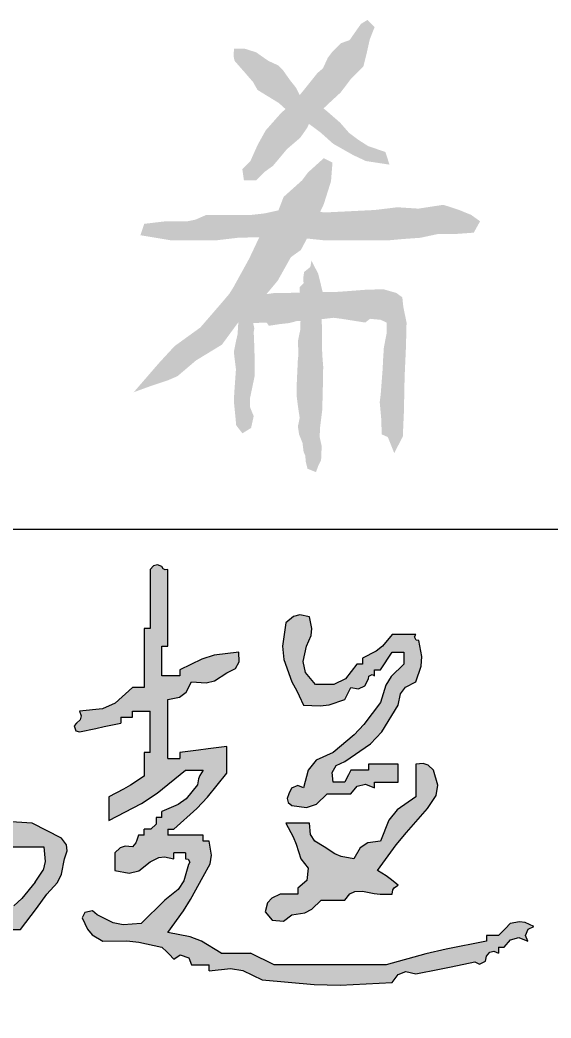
# Model space of a CAD drawing. Extents: x 5279878 to 5976284, y -275259 to -27697.
# Drawn here: x 5383156 to 5383781, y -208931 to -207756 of the extents above; entities that cross this region are included whole.
import ezdxf

# ---------------------------------------------------------------- set-up
doc = ezdxf.new("R2010")
doc.units = 0
doc.header["$LTSCALE"] = 1000
doc.header["$MEASUREMENT"] = 0
doc.layers.get('0').update_dxf_attribs({"linetype": 'CONTINUOUS'})
doc.layers.add('HATCH', color=8, linetype='CONTINUOUS')

# ---------------------------------------------------------------- blocks, each defined once
blk = doc.blocks.new('韩超')
h = blk.add_hatch(color=256)
h.dxf.hatch_style = 1
h.paths.add_polyline_path([(0.787849, 0.514197), (0.777955, 0.527898), (0.77346, 0.562754), (0.78123, 0.586063), (0.805739, 0.61125), (0.805739, 0.625142), (0.819631, 0.625142), (0.818004, 0.635027), (0.823773, 0.643681), (0.833523, 0.64598), (0.860867, 0.674873), (0.870953, 0.696725), (0.875199, 0.736279), (0.836353, 0.74757), (0.816903, 0.753127), (0.777955, 0.764063), (0.777955, 0.777955), (0.791847, 0.777955), (0.791847, 0.819631), (0.801775, 0.820971), (0.80763, 0.824875), (0.812685, 0.833523), (0.832189, 0.847055), (0.839321, 0.866071), (0.833523, 0.889091), (0.791847, 0.889091), (0.776856, 0.916298), (0.7735, 0.934755), (0.777955, 0.965498), (0.770329, 0.984025), (0.756314, 0.993368), (0.736279, 0.993282), (0.716867, 0.977277), (0.713907, 0.950644), (0.729333, 0.930768), (0.740061, 0.911103), (0.737625, 0.891618), (0.722387, 0.875199), (0.694603, 0.875199), (0.683489, 0.864086), (0.677932, 0.858529), (0.666819, 0.847415), (0.638572, 0.845181), (0.624291, 0.842325), (0.597358, 0.833523), (0.597358, 0.791847), (0.643081, 0.794876), (0.666726, 0.800787), (0.708495, 0.819631), (0.708495, 0.833523), (0.736279, 0.833523), (0.736279, 0.791847), (0.718733, 0.774249), (0.705317, 0.767541), (0.680711, 0.764063), (0.680711, 0.750171), (0.666819, 0.750171), (0.658732, 0.72359), (0.639033, 0.708815), (0.61125, 0.708495), (0.596777, 0.690733), (0.592946, 0.675409), (0.597358, 0.652926), (0.623512, 0.642026), (0.64687, 0.646697), (0.666819, 0.666819), (0.722387, 0.666819), (0.738834, 0.631134), (0.742077, 0.608437), (0.736279, 0.569574), (0.708495, 0.569574), (0.682162, 0.535076), (0.663824, 0.519794), (0.625142, 0.500114), (0.625142, 0.47233), (0.61125, 0.47233), (0.589715, 0.441777), (0.574435, 0.428025), (0.54179, 0.409816), (0.527664, 0.400538), (0.510468, 0.403404), (0.500114, 0.416762), (0.500114, 0.569574), (0.524623, 0.594762), (0.532393, 0.618071), (0.527898, 0.652926), (0.514006, 0.652926), (0.514006, 0.847415), (0.500114, 0.847415), (0.500114, 0.875199), (0.486416, 0.877514), (0.478388, 0.883536), (0.47233, 0.896037), (0.438162, 0.892345), (0.420863, 0.888021), (0.388977, 0.875199), (0.388977, 0.847415), (0.375085, 0.847415), (0.379444, 0.836821), (0.376971, 0.826928), (0.368139, 0.819631), (0.356965, 0.793593), (0.353947, 0.778504), (0.354247, 0.750171), (0.337644, 0.741703), (0.330222, 0.726858), (0.333409, 0.708495), (0.347301, 0.708495), (0.347301, 0.666819), (0.332737, 0.655189), (0.327028, 0.643772), (0.326463, 0.625142), (0.32344, 0.619715), (0.327253, 0.612088), (0.333409, 0.61125), (0.333409, 0.583466), (0.305625, 0.583466), (0.302565, 0.667178), (0.306887, 0.710398), (0.326463, 0.791847), (0.3234, 0.8474), (0.32482, 0.875797), (0.333409, 0.930768), (0.375085, 0.930768), (0.375085, 0.94466), (0.430654, 0.94466), (0.482374, 0.970498), (0.50707, 0.987931), (0.548736, 1.028012), (0.542559, 1.028676), (0.538615, 1.036564), (0.54179, 1.041904), (0.514006, 1.041904), (0.514006, 1.055796), (0.462884, 1.052445), (0.433869, 1.058893), (0.388977, 1.08358), (0.305625, 1.08358), (0.305625, 1.139148), (0.281985, 1.161307), (0.266841, 1.170393), (0.236165, 1.180825), (0.238399, 1.152578), (0.241255, 1.138297), (0.250057, 1.111364), (0.263949, 1.111364), (0.263949, 1.041904), (0.277841, 1.041904), (0.277841, 0.930768), (0.250057, 0.930768), (0.200194, 0.90821), (0.175186, 0.897095), (0.125028, 0.875199), (0.097454, 0.881715), (0.078516, 0.877928), (0.055568, 0.861307), (0.050109, 0.847376), (0.0559, 0.8329), (0.06946, 0.826577), (0.152955, 0.845407), (0.194635, 0.855133), (0.277841, 0.875199), (0.277841, 0.708495), (0.266727, 0.675154), (0.261171, 0.658483), (0.250057, 0.625142), (0.255939, 0.530696), (0.258718, 0.483462), (0.263949, 0.388977), (0.286969, 0.38318), (0.305985, 0.390311), (0.319517, 0.409816), (0.344599, 0.428141), (0.359268, 0.435475), (0.388977, 0.444546), (0.388977, 0.458438), (0.40287, 0.458438), (0.40287, 0.416762), (0.388977, 0.416762), (0.340729, 0.364454), (0.31168, 0.341215), (0.250057, 0.305625), (0.250057, 0.291733), (0.236165, 0.291733), (0.231424, 0.268639), (0.217583, 0.254798), (0.194489, 0.250057), (0.194489, 0.236165), (0.180597, 0.236165), (0.148793, 0.216524), (0.134276, 0.200394), (0.118082, 0.166705), (0.127514, 0.14947), (0.152825, 0.145854), (0.166705, 0.159759), (0.185336, 0.17447), (0.198563, 0.17943), (0.222273, 0.180597), (0.222273, 0.194489), (0.277841, 0.194489), (0.311245, 0.220472), (0.333233, 0.229896), (0.375085, 0.236165), (0.375085, 0.250057), (0.40287, 0.250057), (0.420685, 0.221738), (0.422698, 0.197582), (0.409816, 0.166705), (0.396068, 0.142401), (0.398473, 0.118345), (0.416762, 0.097244), (0.43433, 0.097627), (0.444154, 0.100901), (0.458438, 0.111136), (0.458438, 0.263949), (0.47233, 0.263949), (0.524193, 0.298154), (0.552768, 0.312442), (0.61125, 0.333409), (0.61125, 0.40287), (0.621931, 0.39652), (0.637706, 0.404407), (0.639034, 0.416762), (0.680711, 0.416762), (0.680711, 0.430654), (0.736279, 0.430654), (0.736279, 0.416762), (0.750171, 0.416762), (0.750171, 0.305625), (0.735269, 0.297653), (0.731714, 0.276323), (0.743225, 0.263949), (0.754517, 0.192544), (0.755945, 0.155413), (0.750171, 0.083352), (0.791847, 0.083352), (0.791847, 0.263949), (0.833523, 0.263949), (0.837499, 0.253205), (0.852744, 0.249394), (0.861307, 0.257003), (0.883535, 0.265338), (0.894648, 0.269506), (0.916876, 0.277841), (0.916876, 0.291733), (0.94466, 0.291733), (0.969894, 0.324902), (0.982398, 0.341574), (1.007174, 0.375085), (1.032146, 0.402761), (1.041693, 0.421855), (1.04885, 0.458438), (1.055218, 0.477023), (1.053221, 0.491001), (1.041904, 0.50706), (0.972444, 0.54179), (0.910919, 0.546316), (0.877697, 0.541786), (0.819631, 0.520952), (0.805828, 0.5112)])
h.paths.add_polyline_path([(0.791847, 0.458438), (0.805739, 0.458438), (0.82241, 0.469551), (0.847415, 0.486222), (1.000228, 0.486222), (1.003038, 0.45197), (0.997988, 0.431769), (0.97939, 0.40287), (0.948039, 0.36501), (0.929334, 0.347744), (0.889091, 0.319517), (0.889091, 0.305625), (0.805739, 0.305625), (0.805739, 0.291733), (0.791847, 0.291733)], flags=16)
h.paths.add_polyline_path([(0.750171, 0.500114), (0.736279, 0.500114), (0.725165, 0.489), (0.719608, 0.483443), (0.708495, 0.47233), (0.694603, 0.47233), (0.694603, 0.486222), (0.688447, 0.48706), (0.684633, 0.494686), (0.687657, 0.500114), (0.701182, 0.516386), (0.715167, 0.52238), (0.736279, 0.520952), (0.736943, 0.514775), (0.744831, 0.510831), (0.750171, 0.514006)], flags=16)
h.paths.add_polyline_path([(0.791847, 0.666819), (0.793521, 0.674497), (0.785633, 0.682384), (0.777955, 0.680711), (0.777955, 0.694603), (0.791847, 0.694603), (0.792194, 0.70849), (0.806202, 0.718996), (0.819631, 0.715441), (0.833192, 0.709118), (0.838982, 0.694641), (0.833523, 0.680711), (0.805739, 0.680711), (0.805739, 0.666819)], flags=16)
h.paths.add_polyline_path([(0.527898, 0.361193), (0.527898, 0.333409), (0.517217, 0.339759), (0.501443, 0.331871), (0.500114, 0.319517), (0.458438, 0.319517), (0.458438, 0.347301), (0.466116, 0.345628), (0.474003, 0.353515), (0.47233, 0.361193)], flags=16)
h.paths.add_polyline_path([(0.47233, 0.40287), (0.47233, 0.388977), (0.430654, 0.388977), (0.42898, 0.396656), (0.436867, 0.404543), (0.444546, 0.40287), (0.444546, 0.430654), (0.458438, 0.430654), (0.452088, 0.419973), (0.459976, 0.404198)], flags=16)
h.paths.add_polyline_path([(0.47233, 0.604304), (0.464836, 0.588169), (0.458643, 0.580427), (0.444546, 0.569574), (0.444546, 0.555682), (0.430654, 0.555682), (0.432327, 0.548004), (0.42444, 0.540117), (0.416762, 0.54179), (0.416762, 0.527898), (0.40287, 0.527898), (0.39467, 0.507807), (0.386422, 0.49791), (0.368139, 0.486222), (0.333409, 0.486222), (0.327612, 0.509242), (0.334743, 0.528258), (0.354247, 0.54179), (0.384775, 0.569612), (0.400056, 0.583504), (0.430654, 0.61125), (0.446814, 0.616197), (0.458647, 0.614224)], flags=16)
h.paths.add_polyline_path([(0.458438, 0.666819), (0.426908, 0.659351), (0.410404, 0.649448), (0.388977, 0.625142), (0.361193, 0.625142), (0.354844, 0.635823), (0.362731, 0.651598), (0.375085, 0.652926), (0.375085, 0.722387), (0.390598, 0.753922), (0.396359, 0.771203), (0.40287, 0.805739), (0.416762, 0.805739), (0.416762, 0.833523), (0.430654, 0.833523), (0.434629, 0.844267), (0.449874, 0.848078), (0.458438, 0.840469), (0.459102, 0.834292), (0.466989, 0.830348), (0.47233, 0.833523), (0.47233, 0.764063), (0.458438, 0.764063)], flags=16)
h.paths.add_polyline_path([(0.40287, 0.347301), (0.40287, 0.305625), (0.388977, 0.305625), (0.360889, 0.27915), (0.342496, 0.268422), (0.305625, 0.257003), (0.294367, 0.254885), (0.286778, 0.256782), (0.277841, 0.263949), (0.277841, 0.277841), (0.291733, 0.277841), (0.319459, 0.305683), (0.333352, 0.319575), (0.361193, 0.347301)], flags=16)
h.paths.add_polyline_path([(0.430654, 1.000228), (0.416762, 1.000228), (0.39813, 0.985517), (0.384903, 0.980557), (0.361193, 0.97939), (0.347067, 0.970112), (0.329871, 0.972978), (0.319517, 0.986336), (0.319517, 1.055796), (0.347301, 1.055796), (0.376072, 1.035613), (0.395527, 1.029128), (0.430654, 1.028012)], flags=16)
h = blk.add_hatch(color=256)
h.dxf.hatch_style = 1
h.paths.add_polyline_path([(1.542018, 0.208381), (1.519791, 0.219494), (1.508677, 0.225051), (1.48645, 0.236165), (1.416989, 0.236165), (1.371255, 0.264232), (1.344642, 0.274582), (1.291961, 0.284787), (1.328443, 0.335457), (1.345237, 0.362046), (1.375313, 0.416762), (1.391241, 0.446575), (1.394603, 0.466747), (1.389205, 0.500114), (1.375313, 0.500114), (1.375313, 0.514006), (1.291961, 0.514006), (1.291961, 0.527898), (1.305853, 0.527898), (1.359796, 0.576664), (1.385101, 0.603375), (1.430881, 0.659873), (1.430881, 0.722387), (1.386427, 0.71683), (1.3642, 0.714052), (1.319745, 0.708495), (1.319745, 0.694603), (1.291961, 0.694603), (1.291961, 0.833523), (1.31926, 0.838693), (1.334923, 0.85044), (1.347529, 0.875199), (1.381781, 0.872389), (1.401982, 0.877439), (1.430881, 0.896037), (1.450883, 0.906123), (1.460131, 0.922307), (1.458666, 0.94466), (1.401114, 0.937345), (1.371819, 0.928557), (1.319745, 0.902983), (1.319745, 0.889091), (1.278069, 0.889091), (1.278069, 0.958552), (1.291961, 0.958552), (1.291961, 1.139148), (1.285806, 1.138304), (1.281086, 1.140664), (1.278069, 1.146094), (1.267308, 1.150023), (1.257931, 1.147679), (1.250285, 1.139148), (1.250285, 1.000228), (1.236393, 1.000228), (1.236393, 0.861307), (1.208609, 0.861307), (1.168183, 0.824416), (1.138053, 0.811024), (1.08358, 0.805739), (1.087939, 0.795145), (1.085465, 0.785252), (1.076634, 0.777955), (1.071121, 0.771113), (1.075065, 0.759282), (1.08358, 0.757117), (1.122533, 0.76519), (1.141984, 0.769358), (1.180825, 0.777955), (1.180825, 0.791847), (1.208609, 0.791847), (1.208609, 0.805739), (1.250285, 0.805739), (1.250285, 0.708495), (1.236393, 0.708495), (1.236393, 0.652926), (1.203973, 0.631977), (1.187234, 0.622213), (1.15304, 0.604304), (1.15304, 0.548736), (1.229739, 0.588318), (1.266619, 0.612432), (1.333637, 0.666819), (1.375313, 0.666819), (1.366995, 0.654381), (1.363975, 0.646831), (1.361421, 0.632088), (1.335054, 0.599814), (1.316435, 0.58585), (1.278069, 0.569574), (1.278069, 0.555682), (1.264177, 0.555682), (1.26415, 0.539965), (1.25211, 0.527924), (1.236393, 0.527898), (1.236393, 0.514006), (1.222501, 0.514006), (1.219217, 0.502022), (1.216226, 0.496039), (1.208609, 0.486222), (1.191149, 0.488205), (1.17971, 0.484393), (1.166932, 0.47233), (1.166932, 0.430654), (1.200708, 0.424307), (1.223469, 0.429997), (1.250285, 0.451492), (1.27048, 0.461183), (1.283894, 0.46286), (1.305853, 0.458438), (1.305853, 0.47233), (1.333637, 0.47233), (1.333637, 0.458438), (1.339793, 0.4576), (1.343606, 0.449973), (1.340583, 0.444546), (1.32937, 0.406076), (1.316213, 0.38634), (1.285015, 0.361193), (1.229447, 0.305625), (1.187056, 0.302553), (1.163204, 0.307323), (1.125256, 0.326463), (1.114566, 0.33576), (1.096818, 0.332211), (1.090526, 0.319517), (1.102438, 0.292491), (1.113943, 0.279343), (1.139148, 0.263949), (1.194983, 0.265062), (1.223561, 0.262204), (1.278069, 0.250057), (1.289183, 0.238943), (1.294739, 0.233386), (1.305853, 0.222273), (1.320568, 0.231877), (1.341519, 0.224893), (1.347529, 0.208381), (1.389205, 0.208381), (1.389205, 0.194489), (1.439628, 0.1998), (1.468259, 0.195028), (1.514234, 0.173651), (1.635959, 0.161998), (1.69773, 0.160594), (1.819859, 0.166705), (1.833779, 0.185933), (1.852296, 0.192877), (1.875427, 0.187543), (1.930995, 0.198656), (1.958779, 0.204213), (2.014348, 0.215327), (2.025534, 0.209917), (2.039748, 0.217024), (2.042132, 0.229219), (2.049428, 0.23805), (2.059322, 0.240524), (2.069916, 0.236165), (2.069916, 0.250057), (2.083808, 0.250057), (2.098401, 0.26772), (2.118188, 0.272666), (2.139376, 0.263949), (2.133917, 0.27788), (2.139708, 0.292356), (2.153268, 0.298679), (2.133073, 0.308371), (2.119659, 0.310047), (2.0977, 0.305625), (2.086586, 0.294512), (2.08103, 0.288955), (2.069916, 0.277841), (2.042132, 0.277841), (2.042132, 0.263949), (1.946785, 0.245868), (1.899372, 0.234712), (1.805967, 0.208381)])
h = blk.add_hatch(color=256)
h.dxf.hatch_style = 1
h.paths.add_polyline_path([(1.611478, 0.625142), (1.597547, 0.630601), (1.583071, 0.624811), (1.576748, 0.61125), (1.572819, 0.60049), (1.575163, 0.591112), (1.583694, 0.583466), (1.61855, 0.578971), (1.641859, 0.586741), (1.667046, 0.61125), (1.680938, 0.61125), (1.722615, 0.61125), (1.737208, 0.628913), (1.756995, 0.63386), (1.778183, 0.625142), (1.778183, 0.639034), (1.833751, 0.639034), (1.833751, 0.655705), (1.833751, 0.66404), (1.833751, 0.680711), (1.805967, 0.680711), (1.792075, 0.680711), (1.764291, 0.680711), (1.764291, 0.666819), (1.722615, 0.666819), (1.717058, 0.655705), (1.714279, 0.650148), (1.708723, 0.639034), (1.69483, 0.639034), (1.680938, 0.639034), (1.678868, 0.661339), (1.688455, 0.678116), (1.708723, 0.687657), (1.768692, 0.728785), (1.795922, 0.757527), (1.833751, 0.819631), (1.839429, 0.846829), (1.850907, 0.862133), (1.875427, 0.875199), (1.888443, 0.91196), (1.890032, 0.934206), (1.882373, 0.972444), (1.876196, 0.973108), (1.872252, 0.980995), (1.875427, 0.986336), (1.861535, 0.986336), (1.819859, 0.986336), (1.796859, 0.959188), (1.781933, 0.947248), (1.750399, 0.930768), (1.750399, 0.916876), (1.736507, 0.916876), (1.71031, 0.882162), (1.682751, 0.868382), (1.639262, 0.868253), (1.61591, 0.897042), (1.610049, 0.922442), (1.618424, 0.958552), (1.629264, 0.984285), (1.6309, 1.000642), (1.62537, 1.028012), (1.602888, 1.032424), (1.587563, 1.028593), (1.569802, 1.01412), (1.562035, 0.958817), (1.56513, 0.927869), (1.583694, 0.875199), (1.595758, 0.853473), (1.601336, 0.842318), (1.611478, 0.819631), (1.650742, 0.818134), (1.671448, 0.821092), (1.708723, 0.833523), (1.714279, 0.844637), (1.717058, 0.850194), (1.722615, 0.861307), (1.740978, 0.85812), (1.755823, 0.865542), (1.764291, 0.882145), (1.764955, 0.888322), (1.772842, 0.892266), (1.778183, 0.889091), (1.778183, 0.902983), (1.792075, 0.902983), (1.803189, 0.919654), (1.808745, 0.927989), (1.819859, 0.94466), (1.847643, 0.94466), (1.847643, 0.916876), (1.817381, 0.887163), (1.804962, 0.866982), (1.792075, 0.826577), (1.753545, 0.774398), (1.730689, 0.750113), (1.680938, 0.708495), (1.641359, 0.690689), (1.621854, 0.667284)])
h = blk.add_hatch(color=256)
h.dxf.hatch_style = 1
h.paths.add_polyline_path([(1.831635, 0.573795), (1.812227, 0.549535), (1.792075, 0.500114), (1.762292, 0.496094), (1.744726, 0.484384), (1.729561, 0.458438), (1.700075, 0.463546), (1.684975, 0.469586), (1.6601, 0.486222), (1.637668, 0.49978), (1.627728, 0.515685), (1.62537, 0.54179), (1.603143, 0.54179), (1.592029, 0.54179), (1.569802, 0.54179), (1.586675, 0.509854), (1.593737, 0.492906), (1.604532, 0.458438), (1.621804, 0.436498), (1.61886, 0.407063), (1.597586, 0.388977), (1.597586, 0.375085), (1.55591, 0.375085), (1.536306, 0.36578), (1.526798, 0.35437), (1.52118, 0.333409), (1.537185, 0.313997), (1.563818, 0.311038), (1.583694, 0.326463), (1.614401, 0.331156), (1.630976, 0.339443), (1.653154, 0.361193), (1.667046, 0.361193), (1.708723, 0.361193), (1.720352, 0.375758), (1.731769, 0.381467), (1.750399, 0.382031), (1.77782, 0.376762), (1.791938, 0.37535), (1.819859, 0.375085), (1.821199, 0.385013), (1.825102, 0.390868), (1.833751, 0.395924), (1.815429, 0.411271), (1.805589, 0.418299), (1.785129, 0.430654), (1.829593, 0.491137), (1.853312, 0.520437), (1.903211, 0.57652), (1.923495, 0.606919), (1.927312, 0.631729), (1.917103, 0.666819), (1.904326, 0.678881), (1.892887, 0.682694), (1.875427, 0.680711), (1.875427, 0.650148), (1.875427, 0.634867), (1.875427, 0.604304)])
for p, q in [((1.257931, 1.147679), (1.250285, 1.139148)), ((1.250285, 1.139148), (1.250285, 1.000228)), ((1.267308, 1.150023), (1.257931, 1.147679)), ((1.278069, 1.146094), (1.267308, 1.150023)), ((1.281086, 1.140664), (1.278069, 1.146094)), ((1.285806, 1.138304), (1.281086, 1.140664)), ((1.291961, 1.139148), (1.285806, 1.138304)), ((1.291961, 0.958552), (1.291961, 1.139148)), ((1.569802, 1.01412), (1.562035, 0.958817)), ((1.587563, 1.028593), (1.569802, 1.01412)), ((1.602888, 1.032424), (1.587563, 1.028593)), ((1.62537, 1.028012), (1.602888, 1.032424)), ((1.6309, 1.000642), (1.62537, 1.028012)), ((1.236393, 1.000228), (1.236393, 0.861307)), ((1.250285, 1.000228), (1.236393, 1.000228)), ((1.629264, 0.984285), (1.6309, 1.000642)), ((1.618424, 0.958552), (1.629264, 0.984285)), ((1.819859, 0.986336), (1.796859, 0.959188)), ((1.861535, 0.986336), (1.819859, 0.986336)), ((1.875427, 0.986336), (1.861535, 0.986336)), ((1.872252, 0.980995), (1.875427, 0.986336)), ((1.876196, 0.973108), (1.872252, 0.980995)), ((1.882373, 0.972444), (1.876196, 0.973108)), ((1.890032, 0.934206), (1.882373, 0.972444)), ((1.278069, 0.958552), (1.291961, 0.958552)), ((1.278069, 0.889091), (1.278069, 0.958552)), ((1.458666, 0.94466), (1.401114, 0.937345)), ((1.460131, 0.922307), (1.458666, 0.94466)), ((1.562035, 0.958817), (1.56513, 0.927869)), ((1.610049, 0.922442), (1.618424, 0.958552)), ((1.781933, 0.947248), (1.750399, 0.930768)), ((1.796859, 0.959188), (1.781933, 0.947248)), ((1.808745, 0.927989), (1.819859, 0.94466)), ((1.819859, 0.94466), (1.847643, 0.94466)), ((1.847643, 0.94466), (1.847643, 0.916876)), ((1.371819, 0.928557), (1.319745, 0.902983)), ((1.401114, 0.937345), (1.371819, 0.928557)), ((1.450883, 0.906123), (1.460131, 0.922307)), ((1.56513, 0.927869), (1.583694, 0.875199)), ((1.61591, 0.897042), (1.610049, 0.922442)), ((1.736507, 0.916876), (1.71031, 0.882162)), ((1.750399, 0.916876), (1.736507, 0.916876)), ((1.750399, 0.930768), (1.750399, 0.916876)), ((1.792075, 0.902983), (1.803189, 0.919654)), ((1.803189, 0.919654), (1.808745, 0.927989)), ((1.847643, 0.916876), (1.817381, 0.887163)), ((1.888443, 0.91196), (1.890032, 0.934206)), ((1.319745, 0.902983), (1.319745, 0.889091)), ((1.401982, 0.877439), (1.430881, 0.896037)), ((1.430881, 0.896037), (1.450883, 0.906123)), ((1.639262, 0.868253), (1.61591, 0.897042)), ((1.778183, 0.902983), (1.792075, 0.902983)), ((1.778183, 0.889091), (1.778183, 0.902983)), ((1.875427, 0.875199), (1.888443, 0.91196)), ((1.319745, 0.889091), (1.278069, 0.889091)), ((1.334923, 0.85044), (1.347529, 0.875199)), ((1.347529, 0.875199), (1.381781, 0.872389)), ((1.381781, 0.872389), (1.401982, 0.877439)), ((1.583694, 0.875199), (1.595758, 0.853473)), ((1.71031, 0.882162), (1.682751, 0.868382)), ((1.755823, 0.865542), (1.764291, 0.882145)), ((1.764291, 0.882145), (1.764955, 0.888322)), ((1.764955, 0.888322), (1.772842, 0.892266)), ((1.772842, 0.892266), (1.778183, 0.889091)), ((1.817381, 0.887163), (1.804962, 0.866982)), ((1.850907, 0.862133), (1.875427, 0.875199)), ((1.208609, 0.861307), (1.168183, 0.824416)), ((1.236393, 0.861307), (1.208609, 0.861307)), ((1.31926, 0.838693), (1.334923, 0.85044)), ((1.595758, 0.853473), (1.601336, 0.842318)), ((1.682751, 0.868382), (1.639262, 0.868253)), ((1.714279, 0.844637), (1.717058, 0.850194)), ((1.717058, 0.850194), (1.722615, 0.861307)), ((1.722615, 0.861307), (1.740978, 0.85812)), ((1.740978, 0.85812), (1.755823, 0.865542)), ((1.804962, 0.866982), (1.792075, 0.826577)), ((1.833751, 0.819631), (1.839429, 0.846829)), ((1.839429, 0.846829), (1.850907, 0.862133)), ((1.168183, 0.824416), (1.138053, 0.811024)), ((1.291961, 0.833523), (1.31926, 0.838693)), ((1.291961, 0.694603), (1.291961, 0.833523)), ((1.601336, 0.842318), (1.611478, 0.819631)), ((1.671448, 0.821092), (1.708723, 0.833523)), ((1.708723, 0.833523), (1.714279, 0.844637)), ((1.792075, 0.826577), (1.753545, 0.774398)), ((1.138053, 0.811024), (1.08358, 0.805739)), ((1.08358, 0.805739), (1.087939, 0.795145)), ((1.208609, 0.791847), (1.208609, 0.805739)), ((1.208609, 0.805739), (1.250285, 0.805739)), ((1.250285, 0.708495), (1.250285, 0.805739)), ((1.611478, 0.819631), (1.650742, 0.818134)), ((1.650742, 0.818134), (1.671448, 0.821092)), ((1.795922, 0.757527), (1.833751, 0.819631)), ((1.076634, 0.777955), (1.071121, 0.771113)), ((1.085465, 0.785252), (1.076634, 0.777955)), ((1.087939, 0.795145), (1.085465, 0.785252)), ((1.141984, 0.769358), (1.180825, 0.777955)), ((1.180825, 0.791847), (1.208609, 0.791847)), ((1.180825, 0.791847), (1.180825, 0.777955)), ((1.071121, 0.771113), (1.075065, 0.759282)), ((1.075065, 0.759282), (1.08358, 0.757117)), ((1.08358, 0.757117), (1.122533, 0.76519)), ((1.122533, 0.76519), (1.141984, 0.769358)), ((1.753545, 0.774398), (1.730689, 0.750113)), ((1.768692, 0.728785), (1.795922, 0.757527)), ((1.730689, 0.750113), (1.680938, 0.708495)), ((1.708723, 0.687657), (1.768692, 0.728785)), ((1.236393, 0.708495), (1.236393, 0.652926)), ((1.250285, 0.708495), (1.236393, 0.708495)), ((1.3642, 0.714052), (1.319745, 0.708495)), ((1.319745, 0.708495), (1.319745, 0.694603)), ((1.386427, 0.71683), (1.3642, 0.714052)), ((1.430881, 0.722387), (1.386427, 0.71683)), ((1.430881, 0.659873), (1.430881, 0.722387)), ((1.680938, 0.708495), (1.641359, 0.690689)), ((1.291961, 0.694603), (1.319745, 0.694603)), ((1.641359, 0.690689), (1.621854, 0.667284)), ((1.688455, 0.678116), (1.708723, 0.687657)), ((1.892887, 0.682694), (1.875427, 0.680711)), ((1.904326, 0.678881), (1.892887, 0.682694)), ((1.266619, 0.612432), (1.333637, 0.666819)), ((1.333637, 0.666819), (1.375313, 0.666819)), ((1.375313, 0.666819), (1.366995, 0.654381)), ((1.385101, 0.603375), (1.430881, 0.659873)), ((1.621854, 0.667284), (1.611478, 0.625142)), ((1.678868, 0.661339), (1.688455, 0.678116)), ((1.680938, 0.639034), (1.678868, 0.661339)), ((1.722615, 0.666819), (1.717058, 0.655705)), ((1.764291, 0.666819), (1.722615, 0.666819)), ((1.792075, 0.680711), (1.764291, 0.680711)), ((1.764291, 0.680711), (1.764291, 0.666819)), ((1.805967, 0.680711), (1.792075, 0.680711)), ((1.833751, 0.680711), (1.805967, 0.680711)), ((1.833751, 0.66404), (1.833751, 0.680711)), ((1.833751, 0.655705), (1.833751, 0.66404)), ((1.875427, 0.680711), (1.875427, 0.650148)), ((1.917103, 0.666819), (1.904326, 0.678881)), ((1.927312, 0.631729), (1.917103, 0.666819)), ((1.236393, 0.652926), (1.203973, 0.631977)), ((1.363975, 0.646831), (1.361421, 0.632088)), ((1.366995, 0.654381), (1.363975, 0.646831)), ((1.69483, 0.639034), (1.680938, 0.639034)), ((1.708723, 0.639034), (1.69483, 0.639034)), ((1.714279, 0.650148), (1.708723, 0.639034)), ((1.717058, 0.655705), (1.714279, 0.650148)), ((1.778183, 0.625142), (1.778183, 0.639034)), ((1.778183, 0.639034), (1.833751, 0.639034)), ((1.833751, 0.639034), (1.833751, 0.655705)), ((1.875427, 0.650148), (1.875427, 0.634867)), ((1.875427, 0.634867), (1.875427, 0.604304)), ((1.187234, 0.622213), (1.15304, 0.604304)), ((1.203973, 0.631977), (1.187234, 0.622213)), ((1.229739, 0.588318), (1.266619, 0.612432)), ((1.361421, 0.632088), (1.335054, 0.599814)), ((1.576748, 0.61125), (1.572819, 0.60049)), ((1.583071, 0.624811), (1.576748, 0.61125)), ((1.597547, 0.630601), (1.583071, 0.624811)), ((1.611478, 0.625142), (1.597547, 0.630601)), ((1.641859, 0.586741), (1.667046, 0.61125)), ((1.667046, 0.61125), (1.680938, 0.61125)), ((1.680938, 0.61125), (1.722615, 0.61125)), ((1.722615, 0.61125), (1.737208, 0.628913)), ((1.737208, 0.628913), (1.756995, 0.63386)), ((1.756995, 0.63386), (1.778183, 0.625142)), ((1.923495, 0.606919), (1.927312, 0.631729)), ((1.15304, 0.604304), (1.15304, 0.548736)), ((1.15304, 0.548736), (1.229739, 0.588318)), ((1.335054, 0.599814), (1.316435, 0.58585)), ((1.359796, 0.576664), (1.385101, 0.603375)), ((1.572819, 0.60049), (1.575163, 0.591112)), ((1.575163, 0.591112), (1.583694, 0.583466)), ((1.875427, 0.604304), (1.831635, 0.573795)), ((1.903211, 0.57652), (1.923495, 0.606919)), ((1.316435, 0.58585), (1.278069, 0.569574)), ((1.278069, 0.555682), (1.278069, 0.569574)), ((1.305853, 0.527898), (1.359796, 0.576664)), ((1.583694, 0.583466), (1.61855, 0.578971)), ((1.61855, 0.578971), (1.641859, 0.586741)), ((1.831635, 0.573795), (1.812227, 0.549535)), ((1.853312, 0.520437), (1.903211, 0.57652)), ((0.972444, 0.54179), (0.910919, 0.546316)), ((1.041904, 0.50706), (0.972444, 0.54179)), ((1.264177, 0.555682), (1.26415, 0.539965)), ((1.278069, 0.555682), (1.264177, 0.555682)), ((1.592029, 0.54179), (1.569802, 0.54179)), ((1.569802, 0.54179), (1.586675, 0.509854)), ((1.603143, 0.54179), (1.592029, 0.54179)), ((1.62537, 0.54179), (1.603143, 0.54179)), ((1.627728, 0.515685), (1.62537, 0.54179)), ((1.812227, 0.549535), (1.792075, 0.500114)), ((1.25211, 0.527924), (1.236393, 0.527898)), ((1.236393, 0.514006), (1.236393, 0.527898)), ((1.26415, 0.539965), (1.25211, 0.527924)), ((1.291961, 0.527898), (1.291961, 0.514006)), ((1.291961, 0.527898), (1.305853, 0.527898)), ((1.829593, 0.491137), (1.853312, 0.520437)), ((1.053221, 0.491001), (1.041904, 0.50706)), ((1.216226, 0.496039), (1.208609, 0.486222)), ((1.219217, 0.502022), (1.216226, 0.496039)), ((1.222501, 0.514006), (1.219217, 0.502022)), ((1.236393, 0.514006), (1.222501, 0.514006)), ((1.375313, 0.514006), (1.291961, 0.514006)), ((1.375313, 0.500114), (1.375313, 0.514006)), ((1.389205, 0.500114), (1.375313, 0.500114)), ((1.394603, 0.466747), (1.389205, 0.500114)), ((1.586675, 0.509854), (1.593737, 0.492906)), ((1.637668, 0.49978), (1.627728, 0.515685)), ((1.6601, 0.486222), (1.637668, 0.49978)), ((1.762292, 0.496094), (1.744726, 0.484384)), ((1.792075, 0.500114), (1.762292, 0.496094)), ((0.847415, 0.486222), (1.000228, 0.486222)), ((1.000228, 0.486222), (1.003038, 0.45197)), ((1.04885, 0.458438), (1.055218, 0.477023)), ((1.055218, 0.477023), (1.053221, 0.491001)), ((1.17971, 0.484393), (1.166932, 0.47233)), ((1.166932, 0.47233), (1.166932, 0.430654)), ((1.191149, 0.488205), (1.17971, 0.484393)), ((1.208609, 0.486222), (1.191149, 0.488205)), ((1.333637, 0.47233), (1.305853, 0.47233)), ((1.305853, 0.458438), (1.305853, 0.47233)), ((1.333637, 0.47233), (1.333637, 0.458438)), ((1.593737, 0.492906), (1.604532, 0.458438)), ((1.684975, 0.469586), (1.6601, 0.486222)), ((1.744726, 0.484384), (1.729561, 0.458438)), ((1.785129, 0.430654), (1.829593, 0.491137)), ((1.003038, 0.45197), (0.997988, 0.431769)), ((1.041693, 0.421855), (1.04885, 0.458438)), ((1.223469, 0.429997), (1.250285, 0.451492)), ((1.250285, 0.451492), (1.27048, 0.461183)), ((1.27048, 0.461183), (1.283894, 0.46286)), ((1.283894, 0.46286), (1.305853, 0.458438)), ((1.333637, 0.458438), (1.339793, 0.4576)), ((1.339793, 0.4576), (1.343606, 0.449973)), ((1.343606, 0.449973), (1.340583, 0.444546)), ((1.375313, 0.416762), (1.391241, 0.446575)), ((1.391241, 0.446575), (1.394603, 0.466747)), ((1.604532, 0.458438), (1.621804, 0.436498)), ((1.700075, 0.463546), (1.684975, 0.469586)), ((1.729561, 0.458438), (1.700075, 0.463546)), ((0.97939, 0.40287), (0.997988, 0.431769)), ((1.166932, 0.430654), (1.200708, 0.424307)), ((1.200708, 0.424307), (1.223469, 0.429997)), ((1.340583, 0.444546), (1.32937, 0.406076)), ((1.621804, 0.436498), (1.61886, 0.407063)), ((1.805589, 0.418299), (1.785129, 0.430654)), ((0.97939, 0.40287), (0.948039, 0.36501)), ((1.007174, 0.375085), (1.032146, 0.402761)), ((1.032146, 0.402761), (1.041693, 0.421855)), ((1.32937, 0.406076), (1.316213, 0.38634)), ((1.345237, 0.362046), (1.375313, 0.416762)), ((1.61886, 0.407063), (1.597586, 0.388977)), ((1.815429, 0.411271), (1.805589, 0.418299)), ((1.833751, 0.395924), (1.815429, 0.411271)), ((1.316213, 0.38634), (1.285015, 0.361193)), ((1.597586, 0.388977), (1.597586, 0.375085)), ((1.720352, 0.375758), (1.731769, 0.381467)), ((1.731769, 0.381467), (1.750399, 0.382031)), ((1.750399, 0.382031), (1.77782, 0.376762)), ((1.77782, 0.376762), (1.791938, 0.37535)), ((1.819859, 0.375085), (1.821199, 0.385013)), ((1.821199, 0.385013), (1.825102, 0.390868)), ((1.825102, 0.390868), (1.833751, 0.395924)), ((0.929334, 0.347744), (0.948039, 0.36501)), ((0.982398, 0.341574), (1.007174, 0.375085)), ((1.285015, 0.361193), (1.229447, 0.305625)), ((1.328443, 0.335457), (1.345237, 0.362046)), ((1.526798, 0.35437), (1.52118, 0.333409)), ((1.536306, 0.36578), (1.526798, 0.35437)), ((1.55591, 0.375085), (1.536306, 0.36578)), ((1.597586, 0.375085), (1.55591, 0.375085)), ((1.630976, 0.339443), (1.653154, 0.361193)), ((1.653154, 0.361193), (1.667046, 0.361193)), ((1.667046, 0.361193), (1.708723, 0.361193)), ((1.708723, 0.361193), (1.720352, 0.375758)), ((1.791938, 0.37535), (1.819859, 0.375085)), ((0.969894, 0.324902), (0.982398, 0.341574)), ((1.096818, 0.332211), (1.090526, 0.319517)), ((1.114566, 0.33576), (1.096818, 0.332211)), ((1.125256, 0.326463), (1.114566, 0.33576)), ((1.291961, 0.284787), (1.328443, 0.335457)), ((1.52118, 0.333409), (1.537185, 0.313997)), ((1.583694, 0.326463), (1.614401, 0.331156)), ((1.614401, 0.331156), (1.630976, 0.339443)), ((0.94466, 0.291733), (0.969894, 0.324902)), ((1.090526, 0.319517), (1.102438, 0.292491)), ((1.163204, 0.307323), (1.125256, 0.326463)), ((1.187056, 0.302553), (1.163204, 0.307323)), ((1.229447, 0.305625), (1.187056, 0.302553)), ((1.537185, 0.313997), (1.563818, 0.311038)), ((1.563818, 0.311038), (1.583694, 0.326463)), ((2.0977, 0.305625), (2.086586, 0.294512)), ((2.119659, 0.310047), (2.0977, 0.305625)), ((2.133073, 0.308371), (2.119659, 0.310047)), ((2.153268, 0.298679), (2.133073, 0.308371)), ((0.916876, 0.291733), (0.94466, 0.291733)), ((1.102438, 0.292491), (1.113943, 0.279343)), ((1.344642, 0.274582), (1.291961, 0.284787)), ((2.08103, 0.288955), (2.069916, 0.277841)), ((2.086586, 0.294512), (2.08103, 0.288955)), ((2.133917, 0.27788), (2.139708, 0.292356)), ((2.139708, 0.292356), (2.153268, 0.298679)), ((1.113943, 0.279343), (1.139148, 0.263949)), ((1.139148, 0.263949), (1.194983, 0.265062)), ((1.194983, 0.265062), (1.223561, 0.262204)), ((1.223561, 0.262204), (1.278069, 0.250057)), ((1.371255, 0.264232), (1.344642, 0.274582)), ((1.416989, 0.236165), (1.371255, 0.264232)), ((2.042132, 0.263949), (1.946785, 0.245868)), ((2.069916, 0.277841), (2.042132, 0.277841)), ((2.042132, 0.277841), (2.042132, 0.263949)), ((2.083808, 0.250057), (2.098401, 0.26772)), ((2.098401, 0.26772), (2.118188, 0.272666)), ((2.118188, 0.272666), (2.139376, 0.263949)), ((2.139376, 0.263949), (2.133917, 0.27788)), ((1.278069, 0.250057), (1.289183, 0.238943)), ((1.289183, 0.238943), (1.294739, 0.233386)), ((1.416989, 0.236165), (1.48645, 0.236165)), ((1.508677, 0.225051), (1.48645, 0.236165)), ((1.946785, 0.245868), (1.899372, 0.234712)), ((2.042132, 0.229219), (2.049428, 0.23805)), ((2.049428, 0.23805), (2.059322, 0.240524)), ((2.059322, 0.240524), (2.069916, 0.236165)), ((2.069916, 0.250057), (2.083808, 0.250057)), ((2.069916, 0.250057), (2.069916, 0.236165)), ((1.294739, 0.233386), (1.305853, 0.222273)), ((1.305853, 0.222273), (1.320568, 0.231877)), ((1.320568, 0.231877), (1.341519, 0.224893)), ((1.341519, 0.224893), (1.347529, 0.208381)), ((1.519791, 0.219494), (1.508677, 0.225051)), ((1.542018, 0.208381), (1.519791, 0.219494)), ((1.899372, 0.234712), (1.805967, 0.208381)), ((1.958779, 0.204213), (2.014348, 0.215327)), ((2.014348, 0.215327), (2.025534, 0.209917)), ((2.025534, 0.209917), (2.039748, 0.217024)), ((2.039748, 0.217024), (2.042132, 0.229219)), ((1.347529, 0.208381), (1.389205, 0.208381)), ((1.389205, 0.194489), (1.389205, 0.208381)), ((1.389205, 0.194489), (1.439628, 0.1998)), ((1.439628, 0.1998), (1.468259, 0.195028)), ((1.468259, 0.195028), (1.514234, 0.173651)), ((1.805967, 0.208381), (1.542018, 0.208381)), ((1.833779, 0.185933), (1.852296, 0.192877)), ((1.852296, 0.192877), (1.875427, 0.187543)), ((1.875427, 0.187543), (1.930995, 0.198656)), ((1.930995, 0.198656), (1.958779, 0.204213)), ((1.514234, 0.173651), (1.635959, 0.161998)), ((1.69773, 0.160594), (1.819859, 0.166705)), ((1.819859, 0.166705), (1.833779, 0.185933)), ((1.635959, 0.161998), (1.69773, 0.160594))]:
    blk.add_line(p, q)

msp = doc.modelspace()

# ---------------------------------------------------------------- hatches: boundary and pattern name
at = {"layer": 'HATCH'}
h = msp.add_hatch(color=0, dxfattribs=at)
h.paths.add_polyline_path([(5383532.4, -207876.5), (5383517, -207863.1), (5383513, -207859.8), (5383497.6, -207874), (5383495.8, -207878), (5383509.5, -207888.2), (5383524.4, -207901.5), (5383547.9, -207914.8), (5383562.9, -207921.8), (5383576.7, -207923.9), (5383590.6, -207926), (5383585.8, -207911.1), (5383565.5, -207904.2), (5383553.8, -207896.7), (5383543.1, -207888.7)])
h.paths.add_polyline_path([(5383513, -207859.8), (5383509.4, -207856.7), (5383500.3, -207850.9), (5383485.5, -207845), (5383485, -207844.1), (5383472.5, -207856.3), (5383468.1, -207860.5), (5383478.6, -207870.1), (5383494.5, -207876.9), (5383495.8, -207878), (5383497.6, -207874)])
h.paths.add_polyline_path([(5383544.6, -207825.9), (5383559.8, -207810.7), (5383563.6, -207795.6), (5383567.4, -207778.5), (5383573.1, -207764.2), (5383564.6, -207755.7), (5383557, -207760.4), (5383550.3, -207769.9), (5383543.7, -207779.4), (5383533.2, -207783.2), (5383523.7, -207792.7), (5383518, -207800.3), (5383512.3, -207812.6), (5383505.7, -207818.3), (5383494.3, -207832.6), (5383485, -207844.1), (5383485.5, -207845), (5383500.3, -207850.9), (5383509.4, -207856.7), (5383513, -207859.8), (5383521.8, -207851.5), (5383533.1, -207841.1)])
h.paths.add_polyline_path([(5383473.8, -207826.9), (5383464.7, -207814.1), (5383459.9, -207809.3), (5383448.1, -207803.9), (5383441.2, -207799.1), (5383433.7, -207793.8), (5383420.4, -207789.6), (5383407.6, -207789.6), (5383407.1, -207798.6), (5383408.4, -207804), (5383413.5, -207809.8), (5383420.7, -207818), (5383430.1, -207828.9), (5383435.3, -207838.1), (5383460.4, -207853.5), (5383468.1, -207860.5), (5383472.5, -207856.3), (5383485, -207844.1), (5383480.2, -207834.9)])
h.paths.add_polyline_path([(5383493.9, -207882.4), (5383495.8, -207878), (5383494.5, -207876.9), (5383478.6, -207870.1), (5383468.1, -207860.5), (5383461.4, -207867), (5383444.9, -207885.7), (5383435.4, -207902.8), (5383426.9, -207921.8), (5383417.4, -207931.2), (5383419.3, -207944.5), (5383433.5, -207944.5), (5383443, -207935), (5383453.5, -207927.4), (5383469.8, -207907.9), (5383485.7, -207894.2)])
h.paths.add_polyline_path([(5383521.8, -207945.5), (5383523.5, -207923.5), (5383513.3, -207918.4), (5383494.8, -207935.1), (5383487.6, -207944.6), (5383466, -207964), (5383459.9, -207979.8), (5383469, -207977.8), (5383509, -207981.7), (5383513.3, -207972.5)])
h.paths.add_polyline_path([(5383509, -207981.7), (5383469, -207977.8), (5383459.9, -207979.8), (5383459.1, -207982.1), (5383437.4, -208011.4), (5383470.5, -208010.6), (5383493.5, -208013), (5383501.6, -207997.7)])
h.paths.add_polyline_path([(5383697.2, -207992.7), (5383686.8, -207985.2), (5383672.6, -207979.4), (5383654, -207973.3), (5383624.7, -207977.8), (5383599.9, -207976.2), (5383573.4, -207979.4), (5383515.2, -207982.3), (5383509, -207981.7), (5383501.6, -207997.7), (5383493.5, -208013), (5383513.7, -208015.1), (5383552.5, -208015.1), (5383589.8, -208015.1), (5383606.2, -208013.6), (5383627.1, -208012.1), (5383648, -208007.6), (5383668.9, -208007.6), (5383689.8, -208006.1)])
h.paths.add_polyline_path([(5383459.1, -207982.1), (5383459.9, -207979.8), (5383443.8, -207983.4), (5383426.4, -207985.4), (5383398.9, -207985.2), (5383383.9, -207985.2), (5383375, -207985.2), (5383362.2, -207990.8), (5383352.6, -207992.7), (5383327.3, -207992.7), (5383301.9, -207995.7), (5383297.4, -208009.1), (5383333.2, -208015.1), (5383386.9, -208015.1), (5383412.3, -208012.1), (5383437.4, -208011.4)])
h.paths.add_polyline_path([(5383474.5, -208035), (5383486.3, -208026.5), (5383493.5, -208013), (5383470.5, -208010.6), (5383437.4, -208011.4), (5383425.5, -208036.6), (5383406.9, -208070.4), (5383402, -208078.2), (5383392.5, -208089.4), (5383368, -208117.7), (5383337.6, -208139.7), (5383319, -208159.9), (5383289.6, -208193.9), (5383308.9, -208186.9), (5383329.1, -208180.2), (5383341, -208175.1), (5383362.9, -208156.5), (5383393.3, -208138), (5383413.7, -208110.2), (5383444, -208080.6), (5383459, -208062.7)])
h.paths.add_polyline_path([(5383512, -208076.1), (5383491, -208076.5), (5383485.1, -208076.6), (5383485.5, -208084.3), (5383486, -208094.9), (5383485.5, -208104.8), (5383485.9, -208110), (5383497.3, -208109.4), (5383503, -208108.7), (5383510.9, -208107.9), (5383510.8, -208101.3)])
h.paths.add_polyline_path([(5383506.7, -208054.4), (5383498.8, -208039.2), (5383497.4, -208046.5), (5383490.1, -208052.4), (5383489.1, -208059.7), (5383489.5, -208065.7), (5383484.8, -208070.3), (5383485.1, -208076.6), (5383491, -208076.5), (5383512, -208076.1)])
h.paths.add_polyline_path([(5383485.5, -208084.3), (5383485.1, -208076.6), (5383468.8, -208077.1), (5383455.5, -208077.1), (5383445.7, -208078.5), (5383444, -208080.6), (5383413.7, -208110.2), (5383412.7, -208111.5), (5383411.8, -208125.8), (5383409.9, -208134.1), (5383407.4, -208146.7), (5383409.9, -208167), (5383408, -208193.6), (5383407.4, -208204.3), (5383409.3, -208223.3), (5383410.2, -208232.9), (5383417.5, -208242.3), (5383427.7, -208236), (5383430.8, -208222.1), (5383426.4, -208211.3), (5383426.4, -208201.2), (5383432.1, -208173.9), (5383432.1, -208161.9), (5383431.5, -208139.8), (5383430.8, -208123.3), (5383431.5, -208118.9), (5383430.2, -208112.5), (5383446, -208111.9), (5383448.6, -208115.7), (5383461.2, -208113.8), (5383472.6, -208112.5), (5383482.1, -208110), (5383485.9, -208110), (5383485.5, -208104.8), (5383486, -208094.9)])
h.paths.add_polyline_path([(5383605.7, -208082.2), (5383598.7, -208077.1), (5383583.5, -208072.7), (5383562.6, -208073.3), (5383537.9, -208075.2), (5383529, -208075.8), (5383512, -208076.1), (5383510.8, -208101.3), (5383510.9, -208107.9), (5383525, -208106.3), (5383534.1, -208107.5), (5383562, -208111.9), (5383567.7, -208107.5), (5383580.3, -208108.7), (5383587.3, -208112), (5383587.3, -208124.2), (5383584, -208141.2), (5383583.2, -208153.4), (5383582.4, -208168.8), (5383580.3, -208196.1), (5383579.1, -208205.6), (5383581, -208226.5), (5383581, -208230.3), (5383581.6, -208243.6), (5383588.6, -208246.7), (5383596.2, -208265.5), (5383606.3, -208246.1), (5383607.6, -208216.4), (5383608.4, -208176.2), (5383610, -208140.4), (5383610.7, -208111.9), (5383606.9, -208093.6)])
h.paths.add_polyline_path([(5383510.9, -208107.9), (5383503, -208108.7), (5383497.3, -208109.4), (5383485.9, -208110), (5383485.5, -208120.8), (5383482.8, -208134), (5383483.5, -208150), (5383482.8, -208154.6), (5383481.5, -208183.1), (5383481.5, -208199.7), (5383483.1, -208212.1), (5383484.9, -208224.2), (5383482.8, -208234.2), (5383484.2, -208243.5), (5383488.2, -208253.5), (5383489.5, -208264.1), (5383491.5, -208268.7), (5383492.1, -208276), (5383494.1, -208284), (5383504.1, -208288), (5383506.7, -208280.7), (5383510.1, -208274.1), (5383510.8, -208257.3), (5383508.4, -208246.5), (5383509, -208234.4), (5383511.4, -208215.2), (5383512, -208196.5), (5383512.6, -208163.9), (5383511.4, -208148.9)])

# ---------------------------------------------------------------- linework, layer by layer
msp.add_line((5380726.8, -208355.2), (5386226.8, -208355.2))

# ---------------------------------------------------------------- block references
at = {"xscale": 500, "yscale": 500, "zscale": 500}
msp.add_blockref('韩超', (5382683.8, -208972.3), dxfattribs=at)

doc.saveas('drawing.dxf')
